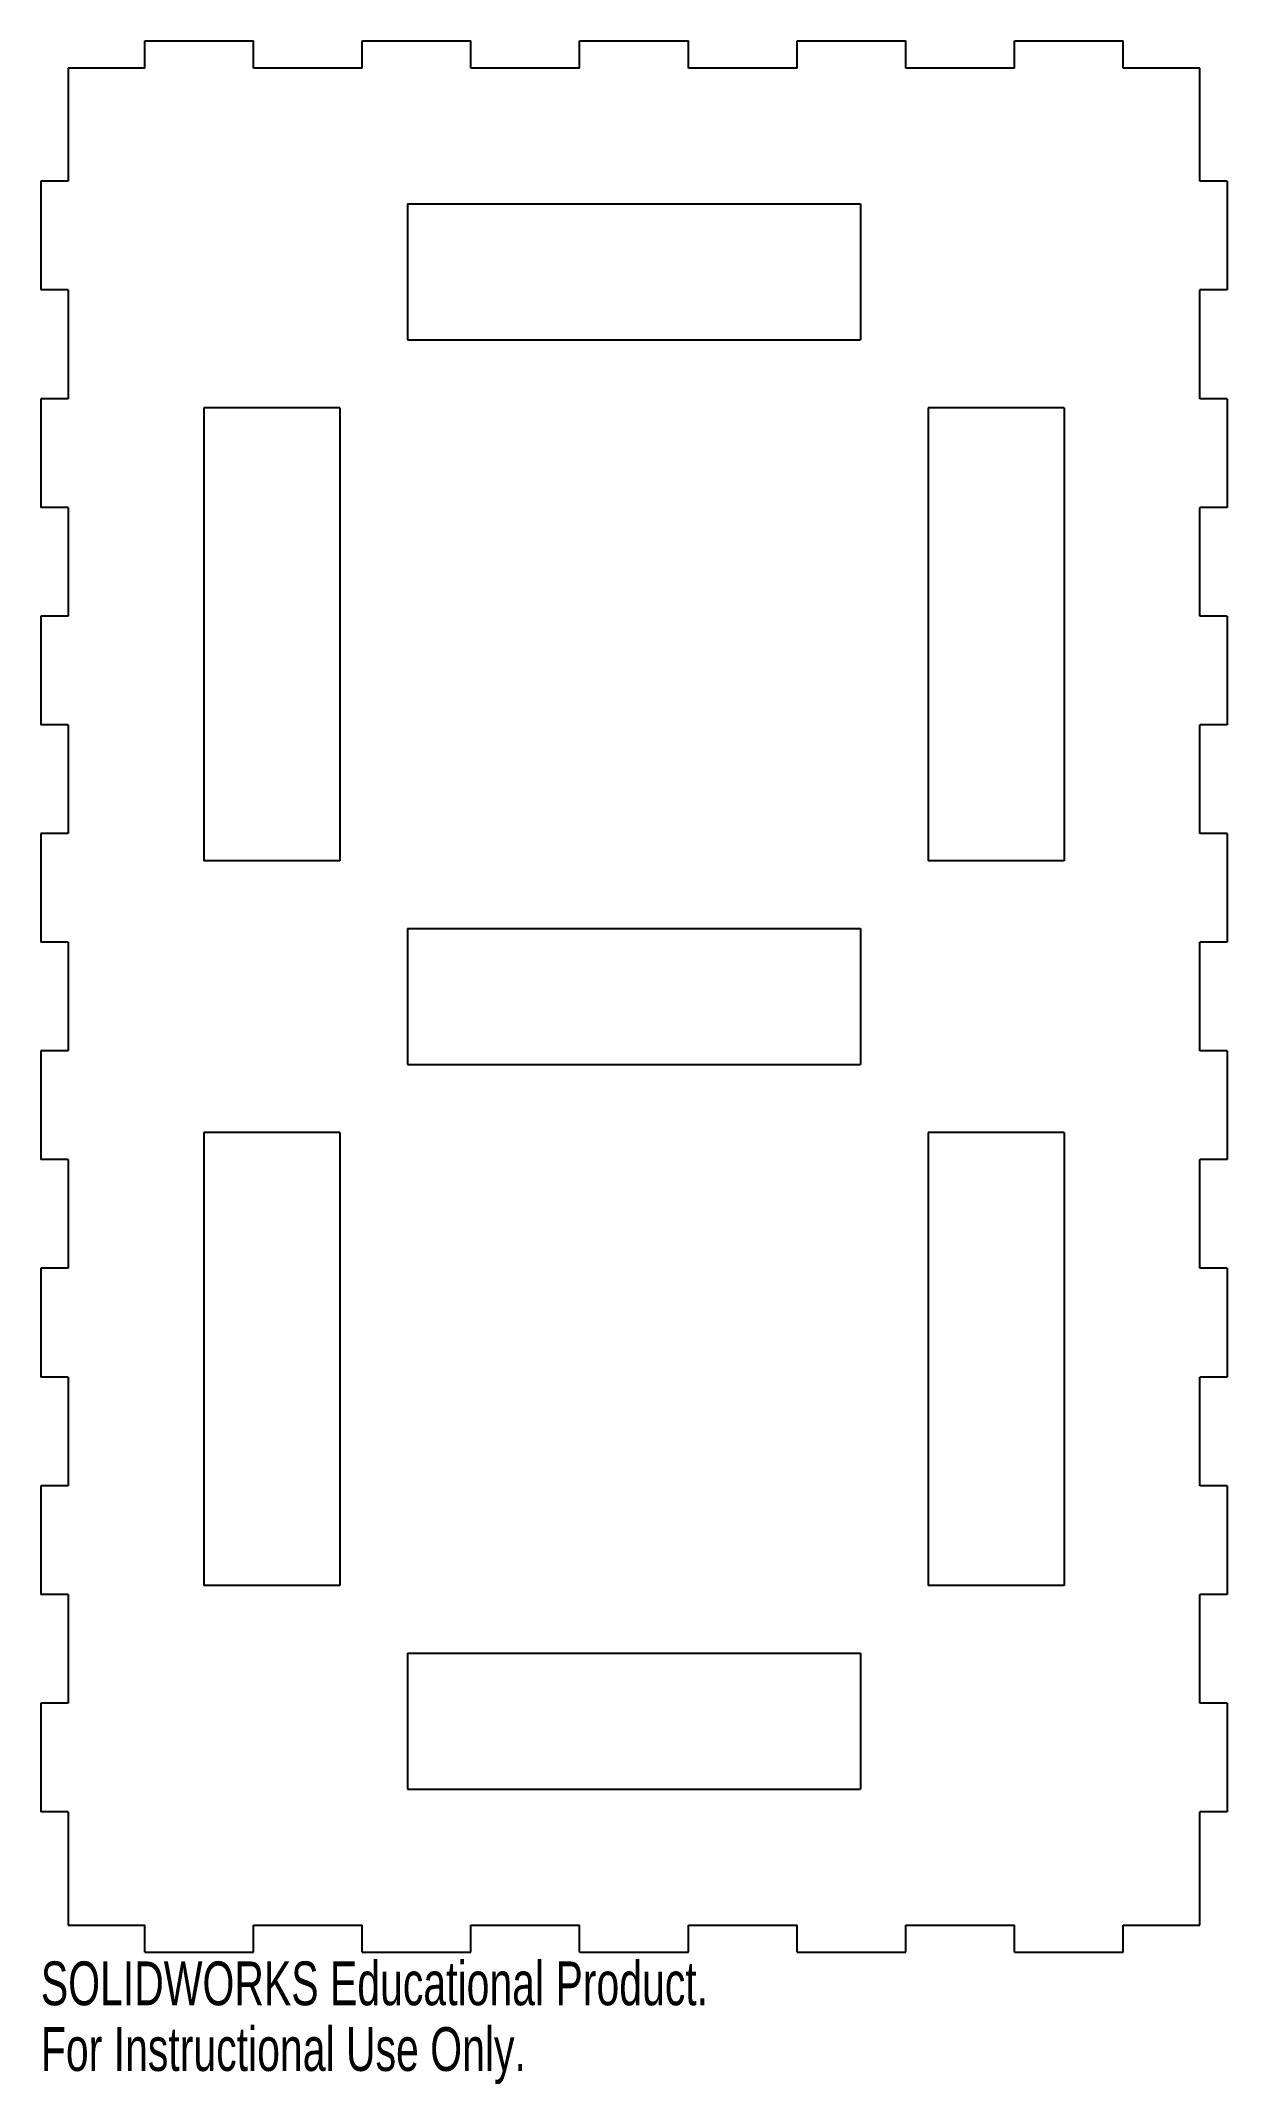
# Model space of a CAD drawing. Header units: millimetres. Extents: x -66 to 66, y -120 to 106.
import ezdxf

# ---------------------------------------------------------------- set-up
doc = ezdxf.new("R2010")
doc.units = ezdxf.units.MM
doc.styles.add('SLDTEXTSTYLE0', font='TXT', dxfattribs={"width": 0.7})

msp = doc.modelspace()

# ---------------------------------------------------------------- linework, layer by layer
at = {"color": 7, "linetype": 'Continuous', "lineweight": 25}
for p, q in [((-54, 105.5), (-42, 105.5)), ((-54, 102.5), (-54, 105.5)), ((-42, 102.5), (-42, 105.5)), ((-30, 105.5), (-18, 105.5)), ((-30, 102.5), (-30, 105.5)), ((-18, 102.5), (-18, 105.5)), ((-6, 105.5), (6, 105.5)), ((-6, 102.5), (-6, 105.5)), ((6, 102.5), (6, 105.5)), ((18, 105.5), (30, 105.5)), ((18, 102.5), (18, 105.5)), ((30, 102.5), (30, 105.5)), ((42, 105.5), (54, 105.5)), ((42, 102.5), (42, 105.5)), ((54, 102.5), (54, 105.5)), ((-54, 102.5), (-62.5, 102.5)), ((-62.5, 102.5), (-62.5, 90)), ((-30, 102.5), (-42, 102.5)), ((-6, 102.5), (-18, 102.5)), ((18, 102.5), (6, 102.5)), ((42, 102.5), (30, 102.5)), ((62.5, 102.5), (54, 102.5)), ((62.5, 90), (62.5, 102.5)), ((-62.5, 90), (-65.5, 90)), ((-65.5, 90), (-65.5, 78)), ((65.5, 90), (62.5, 90)), ((65.5, 90), (65.5, 78)), ((-25, 87.5), (-25, 72.5)), ((-25, 87.5), (25, 87.5)), ((25, 87.5), (25, 72.5)), ((-62.5, 78), (-65.5, 78)), ((-62.5, 78), (-62.5, 66)), ((62.5, 66), (62.5, 78)), ((65.5, 78), (62.5, 78)), ((-25, 72.5), (25, 72.5)), ((-62.5, 66), (-65.5, 66)), ((-65.5, 66), (-65.5, 54)), ((65.5, 66), (62.5, 66)), ((65.5, 66), (65.5, 54)), ((-47.5, 65), (-47.5, 15)), ((-32.5, 65), (-47.5, 65)), ((-32.5, 65), (-32.5, 15)), ((32.5, 65), (32.5, 15)), ((47.5, 65), (32.5, 65)), ((47.5, 65), (47.5, 15)), ((-62.5, 54), (-65.5, 54)), ((-62.5, 54), (-62.5, 42)), ((62.5, 42), (62.5, 54)), ((65.5, 54), (62.5, 54)), ((-62.5, 42), (-65.5, 42)), ((-65.5, 42), (-65.5, 30)), ((65.5, 42), (62.5, 42)), ((65.5, 42), (65.5, 30)), ((-62.5, 30), (-65.5, 30)), ((-62.5, 30), (-62.5, 18)), ((62.5, 18), (62.5, 30)), ((65.5, 30), (62.5, 30)), ((-62.5, 18), (-65.5, 18)), ((-65.5, 18), (-65.5, 6)), ((65.5, 18), (62.5, 18)), ((65.5, 18), (65.5, 6)), ((-32.5, 15), (-47.5, 15)), ((47.5, 15), (32.5, 15)), ((-25, 7.5), (-25, -7.5)), ((-25, 7.5), (25, 7.5)), ((25, 7.5), (25, -7.5)), ((-62.5, 6), (-65.5, 6)), ((-62.5, 6), (-62.5, -6)), ((62.5, -6), (62.5, 6)), ((65.5, 6), (62.5, 6)), ((-62.5, -6), (-65.5, -6)), ((-65.5, -6), (-65.5, -18)), ((65.5, -6), (62.5, -6)), ((65.5, -6), (65.5, -18)), ((-25, -7.5), (25, -7.5)), ((-47.5, -15), (-47.5, -65)), ((-32.5, -15), (-47.5, -15)), ((-32.5, -15), (-32.5, -65)), ((32.5, -15), (32.5, -65)), ((47.5, -15), (32.5, -15)), ((47.5, -15), (47.5, -65)), ((-62.5, -18), (-65.5, -18)), ((-62.5, -18), (-62.5, -30)), ((62.5, -30), (62.5, -18)), ((65.5, -18), (62.5, -18)), ((-62.5, -30), (-65.5, -30)), ((-65.5, -30), (-65.5, -42)), ((65.5, -30), (62.5, -30)), ((65.5, -30), (65.5, -42)), ((-62.5, -42), (-65.5, -42)), ((-62.5, -42), (-62.5, -54)), ((62.5, -54), (62.5, -42)), ((65.5, -42), (62.5, -42)), ((-62.5, -54), (-65.5, -54)), ((-65.5, -54), (-65.5, -66)), ((65.5, -54), (62.5, -54)), ((65.5, -54), (65.5, -66)), ((-32.5, -65), (-47.5, -65)), ((47.5, -65), (32.5, -65)), ((-62.5, -66), (-65.5, -66)), ((-62.5, -66), (-62.5, -78)), ((62.5, -78), (62.5, -66)), ((65.5, -66), (62.5, -66)), ((-25, -72.5), (-25, -87.5)), ((-25, -72.5), (25, -72.5)), ((25, -72.5), (25, -87.5)), ((-62.5, -78), (-65.5, -78)), ((-65.5, -78), (-65.5, -90)), ((65.5, -78), (62.5, -78)), ((65.5, -78), (65.5, -90)), ((-25, -87.5), (25, -87.5)), ((-62.5, -90), (-65.5, -90)), ((-62.5, -90), (-62.5, -102.5)), ((62.5, -102.5), (62.5, -90)), ((65.5, -90), (62.5, -90)), ((-62.5, -102.5), (-54, -102.5)), ((-54, -105.5), (-54, -102.5)), ((-42, -105.5), (-42, -102.5)), ((-42, -102.5), (-30, -102.5)), ((-30, -105.5), (-30, -102.5)), ((-18, -105.5), (-18, -102.5)), ((-18, -102.5), (-6, -102.5)), ((-6, -105.5), (-6, -102.5)), ((6, -105.5), (6, -102.5)), ((6, -102.5), (18, -102.5)), ((18, -105.5), (18, -102.5)), ((30, -105.5), (30, -102.5)), ((30, -102.5), (42, -102.5)), ((42, -105.5), (42, -102.5)), ((54, -105.5), (54, -102.5)), ((54, -102.5), (62.5, -102.5)), ((-54, -105.5), (-42, -105.5)), ((-30, -105.5), (-18, -105.5)), ((-6, -105.5), (6, -105.5)), ((18, -105.5), (30, -105.5)), ((42, -105.5), (54, -105.5))]:
    msp.add_line(p, q, dxfattribs=at)

# ---------------------------------------------------------------- texts
at = {"color": 7, "linetype": 'Continuous', "char_height": 4.8336, "attachment_point": 1, "style": 'SLDTEXTSTYLE0'}
for s, insert in [('SOLIDWORKS Educational Product.', (-65.5, -106.52)), ('For Instructional Use Only.', (-65.5, -113.77))]:
    msp.add_mtext(s, dxfattribs=dict(at, insert=insert))

doc.saveas('drawing.dxf')
